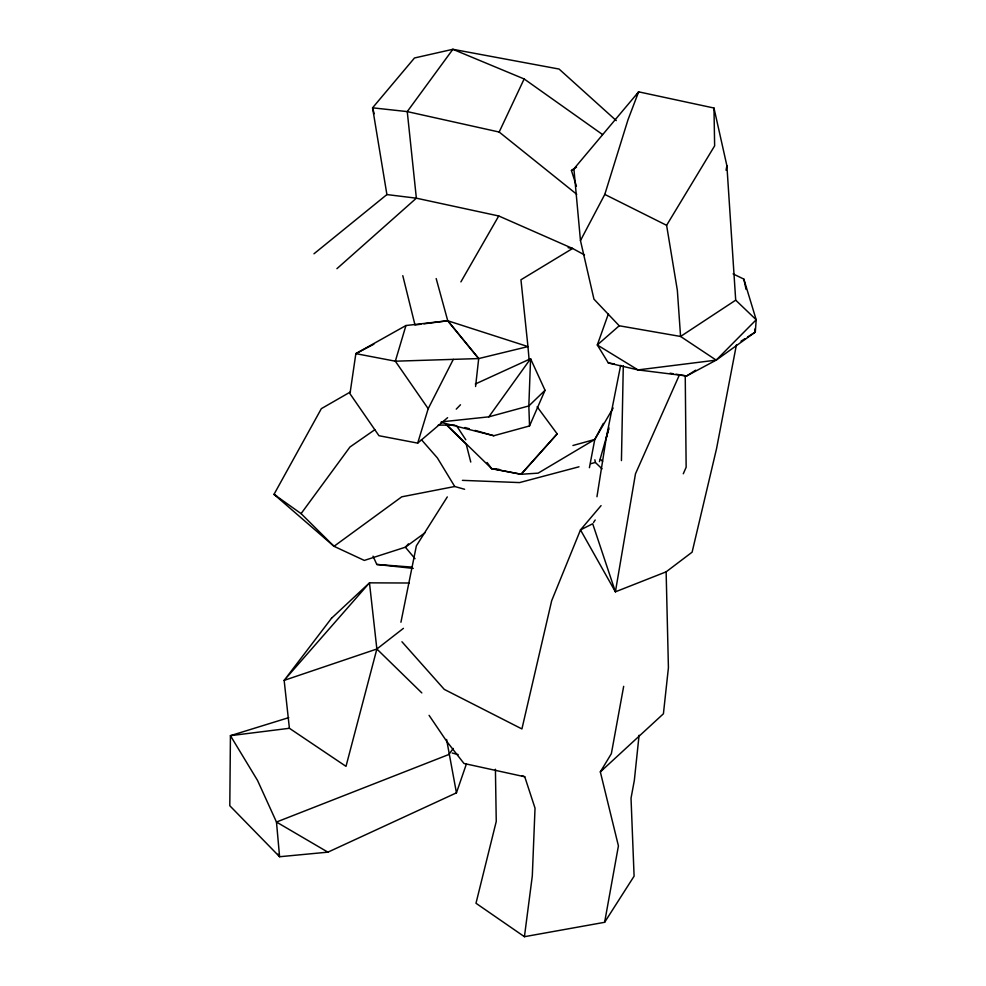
<?xml version="1.0" encoding="UTF-8"?>
<svg xmlns="http://www.w3.org/2000/svg" width="986" height="986" viewBox="0 0 986 986"><rect width="100%" height="100%" fill="white"/><g stroke="black" fill="none" stroke-linecap="round" stroke-linejoin="round"><path stroke-width="1.48" d="M621.439 460.598L623.288 365.806M639.076 735.26L634.343 780.37L631.028 798.216L634.097 876.172L604.628 922.304L524.429 936.7L475.991 903.262L496.254 821.437L495.416 769.24M475.572 386.512L478.691 358.571L447.743 320.758L436.182 278.557M524.429 936.7L532.304 875.962L535.028 808.15L524.749 776.771L521.939 775.625M596.961 496.734L606.217 438.178L620.65 365.375M604.628 922.304L618.419 845.902L600.338 771.902L611.369 753.637L623.67 686.33M726.053 170.245L726.892 165.722L713.975 108.029L638.632 91.834L573.901 168.877L571.436 170.541L576.453 186.181M589.406 467.709L594.78 439.46L603.358 423.364M736.419 344.804L716.539 448.692L692.11 552.172L666.129 571.843L615.4 591.822L580.495 529.901L601.066 505.633M400.932 622.252L416.363 545.85L447.299 496.919M606.217 438.178L608.929 427.825M409.289 583.009L369.479 582.849L376.862 649.01L346 766.356L289.403 728.284L230.428 735.667L229.8 805.735L279.593 856.735L327.907 852.163L456.444 792.843L466.403 763.953M599.426 461.621L608.682 429.144M405.949 325.528L395.337 361.196L428.195 408.685L417.694 443.121L378.969 435.713L349.981 393.722L355.847 353.641L405.949 325.528L447.743 320.758L527.954 346.591L529.149 360.161M733.116 273.911L743.838 279.1L756.2 319.772L755.288 332.085L716.193 360.124L680.574 336.46L619.22 325.774L593.954 299.152L580.471 240.572L604.8 194.415L627.971 119.848L638.632 91.834L636.216 95.741M608.436 313.733L597.306 344.977L608.337 362.947L637.991 369.91L686.626 375.974L716.193 360.124L756.2 319.772L735.704 300.163L726.892 165.722M441.21 422.415L493.776 435.738L529.531 425.952L545.036 390.296L530.579 358.731L475.289 384.022M683.286 473.785L686.145 467.253L685.245 375.789M679.527 374.643L635.477 473.81L615.4 591.822L592.697 523.763L580.495 529.901L551.679 600.72L521.914 728.937L444.255 689.374L401.943 641.763M576.724 194.279L499.175 132.038L524.145 78.954L452.87 49.3L414.49 57.977L372.572 107.819L386.906 194.575L313.967 253.796M428.195 408.685L453.313 359.36L478.691 358.571L527.954 346.591L520.953 279.777L572.607 248.472L584.513 254.918M460.893 281.897L498.743 215.971L572.607 248.472L568.133 247.659M448.1 426.211L491.644 468.633L521.113 474.266L538.146 473.144L594.78 439.46L613.144 408.019M735.704 300.163L680.574 336.46L677.345 290.278L666.61 225.313L714.64 145.842L713.975 108.029M593.535 522.506L595.211 519.992M441.247 421.885L488.846 416.844L530.579 358.731L528.829 405.949L529.531 425.952M453.24 748.436L448.852 754.5L276.474 822.041L279.593 856.735L278.015 854.135M424.917 532.822L405.357 547.205L364.302 560.418L334.007 546.306L301.087 513.62L349.956 447.015L374.791 429.748M603.259 768.451L600.338 771.902L663.418 713.778L668.422 667.707L666.129 571.843M487.109 462.508L491.644 468.633L521.113 474.266L557.176 433.889L537.124 406.75M521.113 474.266L557.164 433.889M408.45 543.865L405.357 547.205L415.032 558.705M456.247 409.141L460.474 404.778M545.036 390.296L528.829 405.949L488.846 416.844M336.929 268.673L416.363 198.186L498.743 215.971M619.22 325.774L597.306 344.977L637.991 369.91L716.193 360.124M417.694 443.121L447.619 417.67M289.403 728.284L284.153 680.365L376.862 649.01L403.422 628.341M571.436 170.541L576.527 167.115M695.697 370.181L686.626 375.974L676.088 374.212M741.041 341.193L744.923 338.716M747.511 337.052L755.288 332.085L754.647 329.151M350.449 391.923L321.35 408.648L274.009 494.356L334.007 546.306L401.746 496.821L454.731 486.505L464.603 489.278M373.891 344.163L355.847 353.641L395.337 361.196L453.313 359.36M288.75 717.635L230.428 735.667L257.543 780.456L276.474 822.041L327.907 852.163M572.94 445.499L594.78 439.46M579.016 466.797L519.56 482.585L462.397 480.355M590.91 463.642L595.371 462.459L602.039 468.855M420.948 324.209L414.995 324.986L402.793 275.673M423.931 323.827L447.743 320.758L478.691 358.559M438.252 425.114L454.792 425.065M373.028 556.178L376.812 564.46L412.062 567.11M491.644 468.633L499.15 469.361M376.812 564.46L413.257 568.404M386.906 194.575L416.363 198.186L407.255 111.603L452.87 49.3L559.087 69.057L616.262 120.612M608.337 362.947L614.352 363.945M670.073 373.213L673.081 373.719M524.749 776.771L463.962 763.472L446.818 741.497L429.083 715.343M499.175 132.038L407.255 111.603L372.572 107.819L374.162 113.747M452.229 753.021L458.17 754.623M464.948 427.517L469.274 428.75M475.03 430.401L493.776 435.738M604.8 194.415L666.61 225.313M276.659 495.933L274.009 494.356L301.087 513.62M524.145 78.954L602.508 134.515M600.375 459.217L602.656 461.275M445.647 424.128L466.218 444.23L470.766 462.064M376.862 649.01L421.835 692.912M421.367 439.633L437.365 457.898L454.731 486.505M465.799 439.768L456.456 425.619M743.838 279.1L746.069 289.403M456.444 792.843L446.596 739.475M594.854 459.784L595.371 462.459M573.901 168.877L580.471 240.572M331.493 618.284L284.153 680.365L369.479 582.849L331.493 618.284"/></g></svg>
